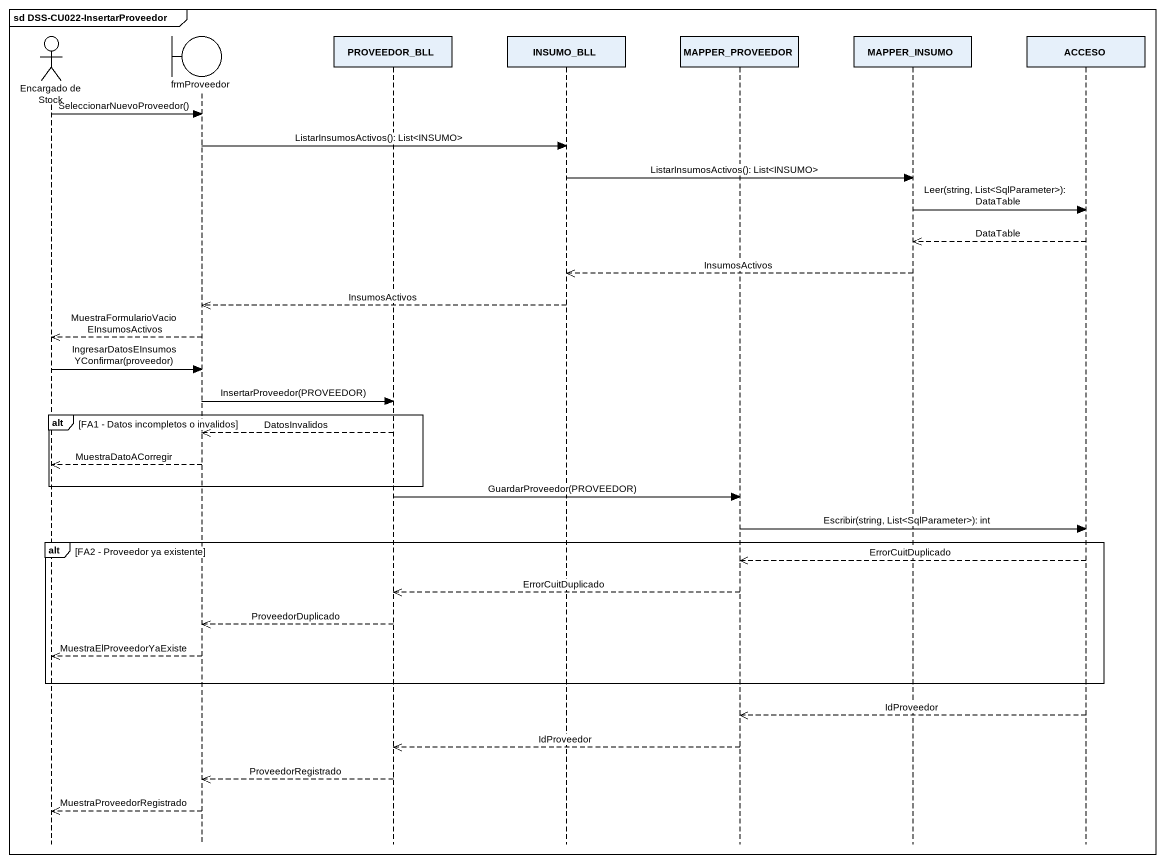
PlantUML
@startuml
mainframe sd DSS-CU022-InsertarProveedor
hide footbox
actor "Encargado de Stock" as Encargado_de_Stock
boundary frmProveedor
participant PROVEEDOR_BLL
participant INSUMO_BLL
participant MAPPER_PROVEEDOR
participant MAPPER_INSUMO
participant ACCESO

Encargado_de_Stock -> frmProveedor : SeleccionarNuevoProveedor()
frmProveedor -> INSUMO_BLL : ListarInsumosActivos(): List<INSUMO>
INSUMO_BLL -> MAPPER_INSUMO : ListarInsumosActivos(): List<INSUMO>
MAPPER_INSUMO -> ACCESO : Leer(string, List<SqlParameter>): DataTable
ACCESO -->> MAPPER_INSUMO : DataTable
MAPPER_INSUMO -->> INSUMO_BLL : InsumosActivos
INSUMO_BLL -->> frmProveedor : InsumosActivos
frmProveedor -->> Encargado_de_Stock : MuestraFormularioVacioEInsumosActivos
Encargado_de_Stock -> frmProveedor : IngresarDatosEInsumosYConfirmar(proveedor)
frmProveedor -> PROVEEDOR_BLL : InsertarProveedor(PROVEEDOR)
alt FA1 - Datos incompletos o invalidos
  PROVEEDOR_BLL -->> frmProveedor : DatosInvalidos
  frmProveedor -->> Encargado_de_Stock : MuestraDatoACorregir
end
PROVEEDOR_BLL -> MAPPER_PROVEEDOR : GuardarProveedor(PROVEEDOR)
MAPPER_PROVEEDOR -> ACCESO : Escribir(string, List<SqlParameter>): int
alt FA2 - Proveedor ya existente
  ACCESO -->> MAPPER_PROVEEDOR : ErrorCuitDuplicado
  MAPPER_PROVEEDOR -->> PROVEEDOR_BLL : ErrorCuitDuplicado
  PROVEEDOR_BLL -->> frmProveedor : ProveedorDuplicado
  frmProveedor -->> Encargado_de_Stock : MuestraElProveedorYaExiste
end
ACCESO -->> MAPPER_PROVEEDOR : IdProveedor
MAPPER_PROVEEDOR -->> PROVEEDOR_BLL : IdProveedor
PROVEEDOR_BLL -->> frmProveedor : ProveedorRegistrado
frmProveedor -->> Encargado_de_Stock : MuestraProveedorRegistrado
@enduml
